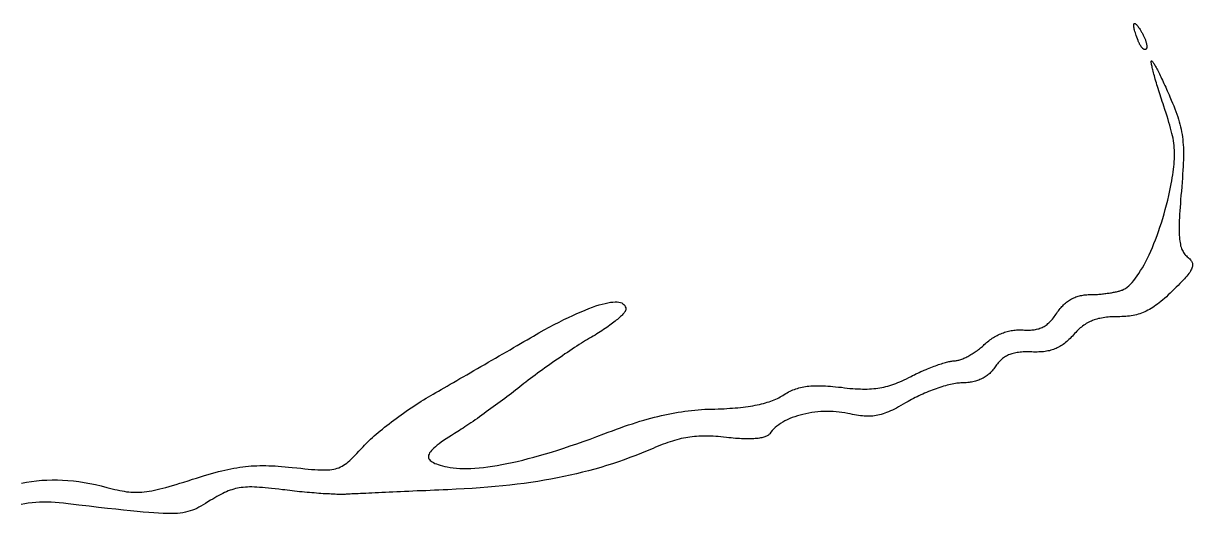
# Model space of a CAD drawing. Extents: x 61.4 to 117, y 125.4 to 225.4.
# Drawn here: x 93.79 to 105.43, y 142.99 to 147.87 of the extents above; entities that cross this region are included whole.
import ezdxf

# ---------------------------------------------------------------- set-up
doc = ezdxf.new("R2010")
doc.units = 0
doc.layers.add('LAYER_1', color=7, linetype='CONTINUOUS')

msp = doc.modelspace()

# ---------------------------------------------------------------- linework, layer by layer
at = {"layer": 'LAYER_1', "color": 7}
for points in [[(104.888, 147.702), (104.881, 147.719), (104.875, 147.736), (104.87, 147.751), (104.865, 147.766), (104.861, 147.78), (104.857, 147.793), (104.854, 147.805), (104.851, 147.816), (104.849, 147.826), (104.847, 147.836), (104.846, 147.844), (104.846, 147.851), (104.845, 147.857), (104.846, 147.862), (104.847, 147.867), (104.848, 147.87), (104.85, 147.872), (104.852, 147.873), (104.855, 147.873), (104.859, 147.872), (104.862, 147.87), (104.867, 147.866), (104.871, 147.862), (104.876, 147.856), (104.882, 147.85), (104.888, 147.842), (104.894, 147.833), (104.901, 147.823), (104.909, 147.811), (104.916, 147.799), (104.924, 147.785)], [(104.924, 147.785), (104.929, 147.778), (104.932, 147.771), (104.936, 147.764), (104.94, 147.757), (104.943, 147.75), (104.947, 147.743), (104.95, 147.736), (104.953, 147.729), (104.955, 147.722), (104.958, 147.715), (104.961, 147.709), (104.963, 147.702), (104.965, 147.696), (104.967, 147.69), (104.969, 147.684), (104.97, 147.678), (104.971, 147.672), (104.973, 147.666), (104.973, 147.661), (104.974, 147.656), (104.975, 147.651), (104.975, 147.646), (104.975, 147.642), (104.975, 147.638), (104.975, 147.634), (104.974, 147.63), (104.973, 147.627), (104.972, 147.624), (104.971, 147.621), (104.97, 147.619), (104.968, 147.617)], [(104.968, 147.617), (104.966, 147.615), (104.964, 147.614), (104.962, 147.613), (104.96, 147.613), (104.958, 147.612), (104.955, 147.612), (104.953, 147.613), (104.95, 147.613), (104.948, 147.614), (104.945, 147.616), (104.943, 147.617), (104.94, 147.619), (104.937, 147.621), (104.934, 147.624), (104.932, 147.626), (104.929, 147.629), (104.926, 147.633), (104.923, 147.636), (104.92, 147.64), (104.918, 147.644), (104.915, 147.648), (104.912, 147.652), (104.909, 147.657), (104.906, 147.662), (104.904, 147.667), (104.901, 147.672), (104.898, 147.678), (104.895, 147.684), (104.893, 147.689), (104.89, 147.696), (104.888, 147.702)], [(105.144, 147.05), (105.137, 147.072), (105.129, 147.095), (105.122, 147.117), (105.115, 147.139), (105.108, 147.16), (105.101, 147.182), (105.095, 147.202), (105.088, 147.223), (105.082, 147.243), (105.076, 147.262), (105.071, 147.281), (105.065, 147.299), (105.06, 147.317), (105.055, 147.334), (105.051, 147.351), (105.046, 147.366), (105.042, 147.381), (105.038, 147.396), (105.035, 147.409), (105.032, 147.422), (105.029, 147.434), (105.027, 147.445), (105.024, 147.455), (105.023, 147.464), (105.021, 147.472), (105.02, 147.48), (105.02, 147.486), (105.019, 147.491), (105.019, 147.495), (105.02, 147.498), (105.021, 147.499)], [(105.021, 147.499), (105.022, 147.5), (105.024, 147.5), (105.026, 147.498), (105.029, 147.496), (105.032, 147.492), (105.035, 147.488), (105.039, 147.482), (105.043, 147.476), (105.047, 147.469), (105.052, 147.461), (105.057, 147.452), (105.063, 147.443), (105.068, 147.432), (105.074, 147.421), (105.081, 147.409), (105.087, 147.397), (105.094, 147.383), (105.101, 147.369), (105.108, 147.355), (105.115, 147.34), (105.123, 147.324), (105.13, 147.308), (105.138, 147.291), (105.146, 147.274), (105.154, 147.256), (105.163, 147.238), (105.171, 147.219), (105.179, 147.2), (105.188, 147.181), (105.197, 147.161), (105.205, 147.141)], [(105.204, 146.208), (105.211, 146.242), (105.217, 146.275), (105.223, 146.306), (105.228, 146.336), (105.233, 146.365), (105.238, 146.393), (105.241, 146.42), (105.244, 146.446), (105.247, 146.471), (105.249, 146.496), (105.251, 146.52), (105.251, 146.543), (105.252, 146.566), (105.251, 146.59), (105.25, 146.612), (105.249, 146.635), (105.246, 146.658), (105.244, 146.681), (105.24, 146.705), (105.236, 146.729), (105.231, 146.753), (105.225, 146.778), (105.219, 146.804), (105.212, 146.831), (105.205, 146.858), (105.196, 146.887), (105.187, 146.917), (105.178, 146.948), (105.167, 146.98), (105.156, 147.014), (105.144, 147.05)], [(105.205, 147.141), (105.219, 147.11), (105.231, 147.08), (105.243, 147.051), (105.254, 147.023), (105.264, 146.996), (105.274, 146.969), (105.283, 146.943), (105.291, 146.918), (105.298, 146.893), (105.305, 146.868), (105.311, 146.843), (105.317, 146.818), (105.322, 146.793), (105.326, 146.768), (105.33, 146.743), (105.333, 146.717), (105.335, 146.691), (105.337, 146.664), (105.339, 146.636), (105.34, 146.608), (105.34, 146.578), (105.34, 146.547), (105.339, 146.515), (105.338, 146.482), (105.337, 146.447), (105.335, 146.411), (105.332, 146.372), (105.33, 146.333), (105.326, 146.291), (105.323, 146.247), (105.319, 146.201)], [(104.73, 145.218), (104.746, 145.225), (104.762, 145.234), (104.778, 145.246), (104.795, 145.26), (104.812, 145.276), (104.829, 145.294), (104.846, 145.314), (104.863, 145.335), (104.88, 145.359), (104.897, 145.384), (104.914, 145.411), (104.931, 145.44), (104.948, 145.47), (104.965, 145.501), (104.982, 145.535), (104.998, 145.569), (105.015, 145.605), (105.031, 145.642), (105.046, 145.68), (105.062, 145.719), (105.077, 145.76), (105.092, 145.801), (105.106, 145.843), (105.12, 145.887), (105.134, 145.931), (105.147, 145.975), (105.159, 146.021), (105.171, 146.067), (105.183, 146.113), (105.193, 146.16), (105.204, 146.208)], [(105.319, 146.201), (105.315, 146.158), (105.312, 146.118), (105.309, 146.079), (105.306, 146.042), (105.304, 146.007), (105.301, 145.973), (105.3, 145.941), (105.299, 145.911), (105.298, 145.883), (105.297, 145.856), (105.297, 145.831), (105.297, 145.807), (105.297, 145.784), (105.298, 145.763), (105.3, 145.743), (105.301, 145.724), (105.304, 145.706), (105.306, 145.69), (105.309, 145.674), (105.312, 145.659), (105.316, 145.646), (105.32, 145.633), (105.325, 145.621), (105.33, 145.61), (105.336, 145.6), (105.342, 145.59), (105.348, 145.581), (105.355, 145.572), (105.362, 145.564), (105.37, 145.557), (105.378, 145.549)], [(105.378, 145.549), (105.387, 145.542), (105.395, 145.534), (105.402, 145.527), (105.409, 145.52), (105.415, 145.513), (105.42, 145.506), (105.424, 145.499), (105.427, 145.491), (105.429, 145.484), (105.431, 145.476), (105.431, 145.469), (105.431, 145.461), (105.43, 145.452), (105.427, 145.444), (105.424, 145.435), (105.42, 145.425), (105.415, 145.415), (105.409, 145.405), (105.402, 145.394), (105.393, 145.382), (105.384, 145.37), (105.373, 145.357), (105.362, 145.344), (105.349, 145.329), (105.335, 145.314), (105.32, 145.298), (105.304, 145.282), (105.287, 145.264), (105.268, 145.246), (105.248, 145.226), (105.227, 145.205)], [(104.079, 144.988), (104.087, 145), (104.095, 145.011), (104.104, 145.022), (104.112, 145.033), (104.121, 145.043), (104.129, 145.053), (104.138, 145.062), (104.147, 145.071), (104.157, 145.08), (104.166, 145.088), (104.176, 145.096), (104.185, 145.103), (104.195, 145.11), (104.205, 145.117), (104.216, 145.123), (104.226, 145.129), (104.237, 145.135), (104.247, 145.14), (104.258, 145.145), (104.27, 145.149), (104.281, 145.153), (104.293, 145.157), (104.304, 145.16), (104.316, 145.163), (104.328, 145.165), (104.341, 145.167), (104.353, 145.169), (104.366, 145.17), (104.379, 145.171), (104.392, 145.172), (104.405, 145.172)], [(104.405, 145.172), (104.416, 145.172), (104.427, 145.172), (104.439, 145.172), (104.45, 145.173), (104.462, 145.173), (104.474, 145.174), (104.485, 145.175), (104.497, 145.176), (104.509, 145.177), (104.521, 145.178), (104.533, 145.179), (104.545, 145.18), (104.556, 145.182), (104.568, 145.183), (104.579, 145.185), (104.591, 145.186), (104.602, 145.188), (104.613, 145.19), (104.624, 145.191), (104.635, 145.193), (104.645, 145.195), (104.655, 145.197), (104.665, 145.199), (104.674, 145.201), (104.683, 145.204), (104.692, 145.206), (104.7, 145.208), (104.708, 145.21), (104.716, 145.213), (104.723, 145.215), (104.73, 145.218)], [(105.227, 145.205), (105.207, 145.186), (105.188, 145.169), (105.17, 145.151), (105.152, 145.135), (105.134, 145.12), (105.116, 145.105), (105.099, 145.091), (105.083, 145.078), (105.066, 145.066), (105.05, 145.055), (105.034, 145.044), (105.018, 145.034), (105.002, 145.024), (104.986, 145.016), (104.97, 145.008), (104.954, 145), (104.938, 144.993), (104.922, 144.987), (104.906, 144.982), (104.889, 144.977), (104.873, 144.972), (104.856, 144.968), (104.838, 144.964), (104.821, 144.961), (104.803, 144.959), (104.784, 144.957), (104.765, 144.955), (104.746, 144.954), (104.726, 144.953), (104.705, 144.952), (104.684, 144.952)], [(98.87, 144.76), (98.923, 144.791), (98.975, 144.82), (99.026, 144.848), (99.076, 144.874), (99.124, 144.899), (99.17, 144.923), (99.216, 144.945), (99.259, 144.965), (99.302, 144.985), (99.342, 145.002), (99.382, 145.019), (99.419, 145.034), (99.455, 145.047), (99.489, 145.059), (99.522, 145.069), (99.553, 145.078), (99.582, 145.085), (99.61, 145.091), (99.635, 145.096), (99.659, 145.098), (99.681, 145.1), (99.701, 145.099), (99.718, 145.097), (99.734, 145.094), (99.748, 145.089), (99.76, 145.082), (99.77, 145.073), (99.778, 145.063), (99.783, 145.052), (99.787, 145.039), (99.788, 145.024)], [(99.788, 145.024), (99.787, 145.019), (99.786, 145.015), (99.783, 145.009), (99.78, 145.004), (99.776, 144.998), (99.771, 144.991), (99.766, 144.984), (99.759, 144.977), (99.752, 144.969), (99.744, 144.961), (99.735, 144.953), (99.725, 144.944), (99.715, 144.935), (99.705, 144.926), (99.693, 144.917), (99.681, 144.907), (99.669, 144.897), (99.656, 144.887), (99.642, 144.877), (99.628, 144.867), (99.613, 144.856), (99.598, 144.846), (99.583, 144.835), (99.567, 144.824), (99.55, 144.813), (99.534, 144.803), (99.517, 144.792), (99.499, 144.781), (99.482, 144.77), (99.464, 144.76), (99.446, 144.749)], [(103.744, 144.82), (103.759, 144.819), (103.774, 144.818), (103.788, 144.818), (103.802, 144.818), (103.816, 144.819), (103.829, 144.82), (103.841, 144.821), (103.854, 144.822), (103.866, 144.824), (103.878, 144.827), (103.889, 144.83), (103.901, 144.833), (103.911, 144.837), (103.922, 144.841), (103.933, 144.846), (103.943, 144.851), (103.953, 144.856), (103.963, 144.862), (103.972, 144.869), (103.982, 144.876), (103.991, 144.884), (104, 144.892), (104.009, 144.9), (104.018, 144.909), (104.027, 144.919), (104.036, 144.929), (104.045, 144.94), (104.053, 144.951), (104.062, 144.963), (104.071, 144.975), (104.079, 144.988)], [(104.684, 144.952), (104.664, 144.952), (104.645, 144.952), (104.626, 144.951), (104.608, 144.95), (104.59, 144.948), (104.573, 144.947), (104.556, 144.945), (104.54, 144.942), (104.524, 144.939), (104.508, 144.936), (104.493, 144.933), (104.479, 144.929), (104.464, 144.924), (104.45, 144.92), (104.436, 144.915), (104.423, 144.909), (104.41, 144.903), (104.397, 144.897), (104.384, 144.89), (104.372, 144.883), (104.36, 144.875), (104.348, 144.867), (104.336, 144.858), (104.324, 144.849), (104.313, 144.84), (104.301, 144.83), (104.29, 144.819), (104.279, 144.808), (104.267, 144.796), (104.256, 144.784), (104.245, 144.772)], [(103.357, 144.674), (103.368, 144.684), (103.379, 144.694), (103.39, 144.703), (103.401, 144.712), (103.412, 144.721), (103.424, 144.729), (103.436, 144.737), (103.448, 144.744), (103.46, 144.752), (103.472, 144.758), (103.484, 144.765), (103.496, 144.771), (103.509, 144.777), (103.521, 144.783), (103.534, 144.788), (103.547, 144.792), (103.559, 144.797), (103.572, 144.801), (103.585, 144.805), (103.598, 144.808), (103.611, 144.811), (103.624, 144.814), (103.638, 144.816), (103.651, 144.818), (103.664, 144.819), (103.677, 144.82), (103.691, 144.821), (103.704, 144.821), (103.717, 144.821), (103.731, 144.821), (103.744, 144.82)], [(97.846, 144.168), (97.87, 144.182), (97.896, 144.197), (97.922, 144.212), (97.95, 144.228), (97.979, 144.245), (98.009, 144.262), (98.04, 144.28), (98.071, 144.298), (98.104, 144.317), (98.137, 144.336), (98.17, 144.355), (98.205, 144.375), (98.24, 144.395), (98.275, 144.416), (98.311, 144.436), (98.346, 144.457), (98.383, 144.478), (98.419, 144.499), (98.455, 144.52), (98.491, 144.541), (98.528, 144.562), (98.564, 144.583), (98.6, 144.604), (98.635, 144.624), (98.671, 144.645), (98.705, 144.665), (98.74, 144.685), (98.773, 144.704), (98.806, 144.723), (98.839, 144.742), (98.87, 144.76)], [(99.446, 144.749), (99.427, 144.738), (99.408, 144.726), (99.388, 144.714), (99.367, 144.701), (99.346, 144.688), (99.324, 144.674), (99.301, 144.659), (99.278, 144.644), (99.255, 144.629), (99.231, 144.613), (99.207, 144.597), (99.182, 144.581), (99.157, 144.564), (99.133, 144.547), (99.108, 144.53), (99.083, 144.512), (99.058, 144.495), (99.032, 144.477), (99.007, 144.46), (98.983, 144.442), (98.958, 144.424), (98.933, 144.406), (98.909, 144.389), (98.885, 144.371), (98.862, 144.354), (98.839, 144.336), (98.816, 144.319), (98.794, 144.302), (98.773, 144.286), (98.752, 144.27), (98.732, 144.254)], [(104.245, 144.772), (104.234, 144.759), (104.222, 144.747), (104.211, 144.735), (104.2, 144.724), (104.189, 144.714), (104.178, 144.704), (104.166, 144.694), (104.155, 144.685), (104.144, 144.677), (104.132, 144.669), (104.12, 144.662), (104.108, 144.655), (104.096, 144.648), (104.084, 144.642), (104.072, 144.636), (104.059, 144.631), (104.046, 144.626), (104.033, 144.622), (104.019, 144.618), (104.006, 144.614), (103.991, 144.611), (103.977, 144.609), (103.962, 144.606), (103.947, 144.604), (103.932, 144.603), (103.916, 144.602), (103.899, 144.601), (103.882, 144.6), (103.865, 144.6), (103.847, 144.6), (103.829, 144.601)], [(103.058, 144.513), (103.065, 144.513), (103.072, 144.514), (103.08, 144.515), (103.088, 144.516), (103.096, 144.518), (103.105, 144.52), (103.114, 144.523), (103.123, 144.526), (103.133, 144.53), (103.142, 144.533), (103.152, 144.538), (103.162, 144.542), (103.172, 144.547), (103.182, 144.552), (103.193, 144.557), (103.203, 144.563), (103.214, 144.569), (103.224, 144.575), (103.235, 144.582), (103.246, 144.588), (103.256, 144.595), (103.267, 144.602), (103.277, 144.61), (103.288, 144.617), (103.298, 144.625), (103.308, 144.633), (103.318, 144.641), (103.328, 144.649), (103.338, 144.657), (103.348, 144.666), (103.357, 144.674)], [(103.829, 144.601), (103.811, 144.601), (103.793, 144.602), (103.776, 144.602), (103.76, 144.601), (103.744, 144.601), (103.728, 144.6), (103.713, 144.598), (103.699, 144.597), (103.685, 144.595), (103.671, 144.592), (103.658, 144.59), (103.646, 144.587), (103.633, 144.583), (103.622, 144.579), (103.61, 144.575), (103.599, 144.571), (103.588, 144.566), (103.578, 144.56), (103.568, 144.555), (103.558, 144.548), (103.548, 144.542), (103.539, 144.535), (103.53, 144.527), (103.521, 144.52), (103.513, 144.511), (103.504, 144.503), (103.496, 144.493), (103.488, 144.484), (103.48, 144.474), (103.472, 144.463), (103.465, 144.452)], [(102.628, 144.358), (102.644, 144.366), (102.661, 144.374), (102.677, 144.382), (102.694, 144.39), (102.71, 144.397), (102.727, 144.405), (102.744, 144.412), (102.76, 144.42), (102.777, 144.427), (102.793, 144.433), (102.809, 144.44), (102.825, 144.446), (102.841, 144.453), (102.857, 144.459), (102.872, 144.464), (102.887, 144.47), (102.902, 144.475), (102.916, 144.48), (102.93, 144.484), (102.944, 144.489), (102.957, 144.493), (102.97, 144.496), (102.982, 144.5), (102.994, 144.503), (103.005, 144.505), (103.016, 144.507), (103.025, 144.509), (103.035, 144.511), (103.043, 144.512), (103.051, 144.512), (103.058, 144.513)], [(101.934, 144.249), (101.964, 144.245), (101.992, 144.242), (102.02, 144.239), (102.047, 144.237), (102.073, 144.235), (102.098, 144.234), (102.123, 144.233), (102.146, 144.232), (102.169, 144.232), (102.192, 144.232), (102.214, 144.233), (102.235, 144.234), (102.256, 144.236), (102.277, 144.238), (102.297, 144.241), (102.317, 144.244), (102.337, 144.248), (102.357, 144.252), (102.376, 144.257), (102.396, 144.262), (102.416, 144.268), (102.435, 144.274), (102.455, 144.281), (102.476, 144.288), (102.496, 144.296), (102.517, 144.305), (102.538, 144.314), (102.56, 144.324), (102.582, 144.335), (102.605, 144.346), (102.628, 144.358)], [(103.465, 144.452), (103.458, 144.442), (103.451, 144.432), (103.443, 144.423), (103.436, 144.414), (103.428, 144.405), (103.42, 144.397), (103.411, 144.388), (103.403, 144.381), (103.394, 144.373), (103.385, 144.366), (103.375, 144.359), (103.366, 144.353), (103.356, 144.347), (103.345, 144.341), (103.335, 144.336), (103.324, 144.33), (103.314, 144.326), (103.302, 144.321), (103.291, 144.317), (103.28, 144.313), (103.268, 144.31), (103.256, 144.306), (103.243, 144.304), (103.231, 144.301), (103.218, 144.299), (103.205, 144.297), (103.192, 144.296), (103.178, 144.294), (103.165, 144.294), (103.151, 144.293), (103.137, 144.293)], [(98.732, 144.254), (98.712, 144.238), (98.691, 144.222), (98.67, 144.205), (98.649, 144.189), (98.627, 144.172), (98.605, 144.155), (98.582, 144.138), (98.56, 144.121), (98.537, 144.104), (98.514, 144.087), (98.491, 144.071), (98.468, 144.054), (98.445, 144.037), (98.422, 144.02), (98.399, 144.004), (98.377, 143.987), (98.354, 143.971), (98.332, 143.956), (98.31, 143.94), (98.288, 143.925), (98.267, 143.91), (98.246, 143.896), (98.226, 143.882), (98.206, 143.869), (98.186, 143.856), (98.168, 143.843), (98.149, 143.831), (98.132, 143.82), (98.115, 143.809), (98.1, 143.799), (98.084, 143.79)], [(101.351, 144.169), (101.366, 144.178), (101.38, 144.187), (101.394, 144.195), (101.408, 144.203), (101.423, 144.21), (101.437, 144.217), (101.451, 144.223), (101.466, 144.229), (101.481, 144.234), (101.496, 144.239), (101.511, 144.244), (101.527, 144.248), (101.543, 144.251), (101.559, 144.254), (101.576, 144.257), (101.593, 144.26), (101.611, 144.262), (101.629, 144.263), (101.648, 144.264), (101.668, 144.265), (101.688, 144.265), (101.709, 144.265), (101.73, 144.265), (101.753, 144.264), (101.776, 144.263), (101.8, 144.261), (101.825, 144.26), (101.85, 144.257), (101.877, 144.255), (101.905, 144.252), (101.934, 144.249)], [(103.137, 144.293), (103.124, 144.293), (103.111, 144.292), (103.098, 144.291), (103.084, 144.289), (103.069, 144.287), (103.053, 144.284), (103.038, 144.281), (103.021, 144.277), (103.004, 144.273), (102.987, 144.269), (102.97, 144.264), (102.952, 144.259), (102.933, 144.254), (102.915, 144.248), (102.896, 144.242), (102.878, 144.235), (102.859, 144.229), (102.839, 144.222), (102.82, 144.214), (102.801, 144.207), (102.782, 144.199), (102.763, 144.191), (102.744, 144.182), (102.725, 144.174), (102.706, 144.165), (102.688, 144.156), (102.669, 144.147), (102.651, 144.137), (102.634, 144.128), (102.616, 144.118), (102.599, 144.109)], [(97.172, 143.658), (97.185, 143.672), (97.199, 143.686), (97.214, 143.701), (97.23, 143.717), (97.247, 143.732), (97.265, 143.748), (97.283, 143.765), (97.303, 143.782), (97.323, 143.799), (97.343, 143.816), (97.365, 143.833), (97.386, 143.851), (97.409, 143.869), (97.432, 143.887), (97.455, 143.905), (97.479, 143.922), (97.503, 143.94), (97.527, 143.958), (97.552, 143.976), (97.576, 143.993), (97.601, 144.011), (97.626, 144.028), (97.651, 144.045), (97.676, 144.062), (97.701, 144.078), (97.726, 144.094), (97.75, 144.11), (97.775, 144.125), (97.799, 144.14), (97.823, 144.154), (97.846, 144.168)], [(100.675, 144.033), (100.706, 144.034), (100.736, 144.035), (100.766, 144.036), (100.795, 144.038), (100.823, 144.04), (100.851, 144.042), (100.878, 144.044), (100.905, 144.046), (100.931, 144.049), (100.956, 144.052), (100.981, 144.055), (101.005, 144.059), (101.029, 144.062), (101.052, 144.066), (101.075, 144.07), (101.097, 144.075), (101.118, 144.079), (101.139, 144.084), (101.159, 144.089), (101.178, 144.095), (101.197, 144.1), (101.215, 144.106), (101.233, 144.112), (101.25, 144.118), (101.266, 144.125), (101.282, 144.132), (101.297, 144.139), (101.312, 144.146), (101.326, 144.153), (101.339, 144.161), (101.351, 144.169)], [(99.568, 143.785), (99.611, 143.802), (99.654, 143.817), (99.695, 143.833), (99.736, 143.847), (99.776, 143.861), (99.815, 143.874), (99.854, 143.887), (99.892, 143.899), (99.929, 143.911), (99.966, 143.921), (100.002, 143.932), (100.038, 143.942), (100.073, 143.951), (100.108, 143.96), (100.142, 143.968), (100.176, 143.975), (100.21, 143.982), (100.243, 143.989), (100.277, 143.995), (100.31, 144.001), (100.343, 144.006), (100.376, 144.011), (100.409, 144.015), (100.442, 144.019), (100.475, 144.022), (100.508, 144.025), (100.541, 144.027), (100.574, 144.03), (100.607, 144.031), (100.641, 144.032), (100.675, 144.033)], [(101.998, 143.989), (101.969, 143.995), (101.94, 144), (101.911, 144.003), (101.881, 144.006), (101.851, 144.008), (101.82, 144.009), (101.79, 144.01), (101.76, 144.009), (101.729, 144.007), (101.699, 144.005), (101.669, 144.001), (101.639, 143.997), (101.61, 143.992), (101.581, 143.986), (101.552, 143.98), (101.524, 143.973), (101.497, 143.965), (101.47, 143.956), (101.445, 143.947), (101.42, 143.937), (101.395, 143.926), (101.372, 143.915), (101.35, 143.903), (101.329, 143.89), (101.31, 143.877), (101.291, 143.863), (101.274, 143.849), (101.258, 143.834), (101.244, 143.819), (101.232, 143.803), (101.221, 143.787)], [(102.599, 144.109), (102.574, 144.094), (102.55, 144.08), (102.526, 144.067), (102.504, 144.055), (102.482, 144.043), (102.462, 144.033), (102.442, 144.023), (102.422, 144.014), (102.403, 144.005), (102.385, 143.998), (102.367, 143.991), (102.349, 143.985), (102.332, 143.98), (102.315, 143.975), (102.298, 143.971), (102.282, 143.968), (102.265, 143.965), (102.248, 143.963), (102.232, 143.962), (102.215, 143.961), (102.197, 143.961), (102.18, 143.961), (102.162, 143.962), (102.144, 143.964), (102.125, 143.966), (102.106, 143.968), (102.086, 143.971), (102.065, 143.975), (102.044, 143.979), (102.021, 143.984), (101.998, 143.989)], [(98.084, 143.79), (98.054, 143.771), (98.025, 143.753), (97.998, 143.735), (97.973, 143.718), (97.95, 143.702), (97.929, 143.687), (97.91, 143.672), (97.893, 143.658), (97.877, 143.644), (97.864, 143.631), (97.852, 143.619), (97.843, 143.607), (97.835, 143.596), (97.829, 143.585), (97.825, 143.574), (97.823, 143.564), (97.823, 143.555), (97.824, 143.546), (97.827, 143.537), (97.833, 143.529), (97.84, 143.521), (97.849, 143.513), (97.86, 143.506), (97.872, 143.499), (97.887, 143.492), (97.903, 143.486), (97.921, 143.479), (97.941, 143.473), (97.962, 143.467), (97.986, 143.462), (98.011, 143.456)], [(98.011, 143.456), (98.04, 143.451), (98.07, 143.446), (98.103, 143.443), (98.136, 143.441), (98.171, 143.44), (98.208, 143.44), (98.246, 143.442), (98.286, 143.444), (98.327, 143.447), (98.37, 143.452), (98.414, 143.457), (98.46, 143.464), (98.507, 143.471), (98.555, 143.48), (98.605, 143.49), (98.656, 143.501), (98.708, 143.512), (98.762, 143.525), (98.817, 143.539), (98.873, 143.554), (98.93, 143.57), (98.989, 143.587), (99.049, 143.605), (99.11, 143.624), (99.172, 143.644), (99.235, 143.665), (99.299, 143.687), (99.365, 143.71), (99.432, 143.734), (99.499, 143.759), (99.568, 143.785)], [(101.221, 143.787), (101.217, 143.782), (101.213, 143.778), (101.208, 143.773), (101.202, 143.769), (101.196, 143.765), (101.188, 143.762), (101.18, 143.758), (101.172, 143.755), (101.162, 143.752), (101.152, 143.749), (101.142, 143.747), (101.13, 143.745), (101.118, 143.743), (101.105, 143.741), (101.092, 143.74), (101.077, 143.738), (101.063, 143.737), (101.047, 143.737), (101.031, 143.736), (101.014, 143.736), (100.997, 143.736), (100.979, 143.736), (100.96, 143.737), (100.941, 143.737), (100.921, 143.739), (100.901, 143.74), (100.88, 143.741), (100.858, 143.743), (100.836, 143.745), (100.814, 143.747), (100.79, 143.75)], [(96.467, 143.452), (96.511, 143.447), (96.552, 143.443), (96.591, 143.439), (96.627, 143.435), (96.66, 143.432), (96.692, 143.43), (96.721, 143.428), (96.748, 143.427), (96.774, 143.426), (96.798, 143.426), (96.82, 143.427), (96.842, 143.428), (96.861, 143.431), (96.88, 143.434), (96.898, 143.438), (96.915, 143.443), (96.932, 143.449), (96.948, 143.456), (96.963, 143.464), (96.978, 143.473), (96.994, 143.483), (97.009, 143.495), (97.024, 143.508), (97.04, 143.521), (97.056, 143.537), (97.073, 143.553), (97.091, 143.571), (97.109, 143.591), (97.129, 143.612), (97.15, 143.634), (97.172, 143.658)], [(100.79, 143.75), (100.762, 143.753), (100.735, 143.756), (100.709, 143.758), (100.683, 143.76), (100.657, 143.762), (100.633, 143.763), (100.608, 143.763), (100.585, 143.764), (100.561, 143.764), (100.538, 143.763), (100.516, 143.762), (100.493, 143.761), (100.471, 143.759), (100.449, 143.757), (100.427, 143.754), (100.405, 143.751), (100.384, 143.747), (100.362, 143.743), (100.34, 143.738), (100.319, 143.733), (100.297, 143.727), (100.274, 143.721), (100.252, 143.714), (100.229, 143.707), (100.206, 143.699), (100.183, 143.691), (100.159, 143.682), (100.135, 143.673), (100.11, 143.663), (100.085, 143.652), (100.059, 143.641)], [(100.059, 143.641), (100.001, 143.617), (99.944, 143.593), (99.887, 143.571), (99.829, 143.549), (99.772, 143.528), (99.714, 143.508), (99.655, 143.488), (99.597, 143.47), (99.538, 143.452), (99.478, 143.435), (99.418, 143.418), (99.357, 143.403), (99.296, 143.388), (99.234, 143.373), (99.171, 143.36), (99.108, 143.347), (99.043, 143.335), (98.978, 143.323), (98.911, 143.313), (98.844, 143.303), (98.775, 143.293), (98.705, 143.284), (98.634, 143.276), (98.562, 143.268), (98.488, 143.261), (98.413, 143.254), (98.337, 143.248), (98.259, 143.243), (98.179, 143.238), (98.098, 143.234), (98.015, 143.23)], [(95.474, 143.333), (95.515, 143.346), (95.554, 143.358), (95.592, 143.37), (95.629, 143.381), (95.664, 143.391), (95.699, 143.401), (95.732, 143.41), (95.765, 143.418), (95.796, 143.425), (95.827, 143.432), (95.857, 143.439), (95.887, 143.444), (95.916, 143.449), (95.945, 143.454), (95.974, 143.458), (96.002, 143.461), (96.03, 143.464), (96.059, 143.466), (96.087, 143.468), (96.115, 143.469), (96.144, 143.47), (96.173, 143.47), (96.203, 143.47), (96.233, 143.469), (96.264, 143.468), (96.296, 143.466), (96.328, 143.464), (96.361, 143.462), (96.395, 143.459), (96.431, 143.455), (96.467, 143.452)], [(93.77, 143.294), (93.821, 143.304), (93.871, 143.312), (93.922, 143.318), (93.974, 143.323), (94.025, 143.326), (94.077, 143.327), (94.129, 143.327), (94.181, 143.325), (94.234, 143.322), (94.288, 143.317), (94.342, 143.31), (94.396, 143.301), (94.451, 143.292), (94.507, 143.28), (94.564, 143.267), (94.621, 143.252)], [(94.621, 143.252), (94.648, 143.245), (94.675, 143.238), (94.7, 143.232), (94.725, 143.227), (94.749, 143.222), (94.772, 143.217), (94.795, 143.214), (94.817, 143.21), (94.839, 143.208), (94.861, 143.206), (94.883, 143.205), (94.905, 143.204), (94.927, 143.204), (94.949, 143.205), (94.971, 143.206), (94.994, 143.209), (95.018, 143.212), (95.042, 143.215), (95.068, 143.22), (95.094, 143.225), (95.121, 143.231), (95.149, 143.237), (95.179, 143.245), (95.21, 143.253), (95.242, 143.262), (95.276, 143.272), (95.312, 143.282), (95.349, 143.294), (95.389, 143.306), (95.431, 143.319), (95.474, 143.333)], [(96.369, 143.23), (96.332, 143.234), (96.296, 143.239), (96.262, 143.243), (96.23, 143.246), (96.199, 143.249), (96.17, 143.251), (96.142, 143.253), (96.116, 143.255), (96.09, 143.256), (96.066, 143.257), (96.043, 143.257), (96.021, 143.256), (96, 143.255), (95.979, 143.253), (95.959, 143.251), (95.94, 143.248), (95.921, 143.245), (95.902, 143.24), (95.884, 143.236), (95.866, 143.23), (95.848, 143.224), (95.83, 143.217), (95.812, 143.21), (95.794, 143.202), (95.775, 143.193), (95.757, 143.183), (95.737, 143.173), (95.717, 143.162), (95.697, 143.15), (95.676, 143.137), (95.654, 143.124)], [(97.004, 143.184), (96.994, 143.183), (96.982, 143.183), (96.97, 143.183), (96.956, 143.182), (96.942, 143.183), (96.926, 143.183), (96.91, 143.183), (96.893, 143.184), (96.875, 143.185), (96.856, 143.186), (96.837, 143.187), (96.817, 143.188), (96.796, 143.189), (96.775, 143.19), (96.753, 143.192), (96.731, 143.193), (96.708, 143.195), (96.685, 143.197), (96.661, 143.199), (96.638, 143.201), (96.614, 143.203), (96.589, 143.206), (96.565, 143.208), (96.54, 143.21), (96.516, 143.213), (96.491, 143.216), (96.467, 143.218), (96.442, 143.221), (96.418, 143.224), (96.393, 143.227), (96.369, 143.23)], [(98.015, 143.23), (97.971, 143.228), (97.927, 143.226), (97.883, 143.224), (97.84, 143.222), (97.796, 143.22), (97.753, 143.218), (97.711, 143.217), (97.669, 143.215), (97.627, 143.213), (97.586, 143.211), (97.546, 143.209), (97.507, 143.207), (97.469, 143.206), (97.431, 143.204), (97.394, 143.202), (97.359, 143.201), (97.325, 143.199), (97.291, 143.198), (97.26, 143.196), (97.229, 143.195), (97.2, 143.193), (97.173, 143.192), (97.147, 143.191), (97.122, 143.19), (97.1, 143.188), (97.079, 143.187), (97.06, 143.187), (97.043, 143.186), (97.028, 143.185), (97.015, 143.184), (97.004, 143.184)], [(94.235, 143.09), (94.19, 143.095), (94.148, 143.099), (94.106, 143.102), (94.066, 143.104), (94.026, 143.105), (93.988, 143.105), (93.95, 143.104), (93.913, 143.102), (93.876, 143.099), (93.839, 143.094), (93.803, 143.088), (93.767, 143.081)], [(95.654, 143.124), (95.628, 143.108), (95.603, 143.093), (95.58, 143.079), (95.558, 143.066), (95.537, 143.055), (95.516, 143.044), (95.494, 143.034), (95.473, 143.025), (95.451, 143.018), (95.428, 143.011), (95.404, 143.005), (95.379, 143.001), (95.352, 142.997), (95.323, 142.994), (95.292, 142.992), (95.258, 142.992), (95.221, 142.992), (95.181, 142.993), (95.137, 142.995), (95.09, 142.998), (95.038, 143.002), (94.982, 143.006), (94.922, 143.012), (94.856, 143.019), (94.786, 143.026), (94.71, 143.035), (94.627, 143.044), (94.539, 143.054), (94.445, 143.065), (94.343, 143.077), (94.235, 143.09)]]:
    msp.add_lwpolyline(points, dxfattribs=at)
msp.add_lwpolyline([(104.888, 147.702)], close=True, dxfattribs=at)

doc.saveas('drawing.dxf')
